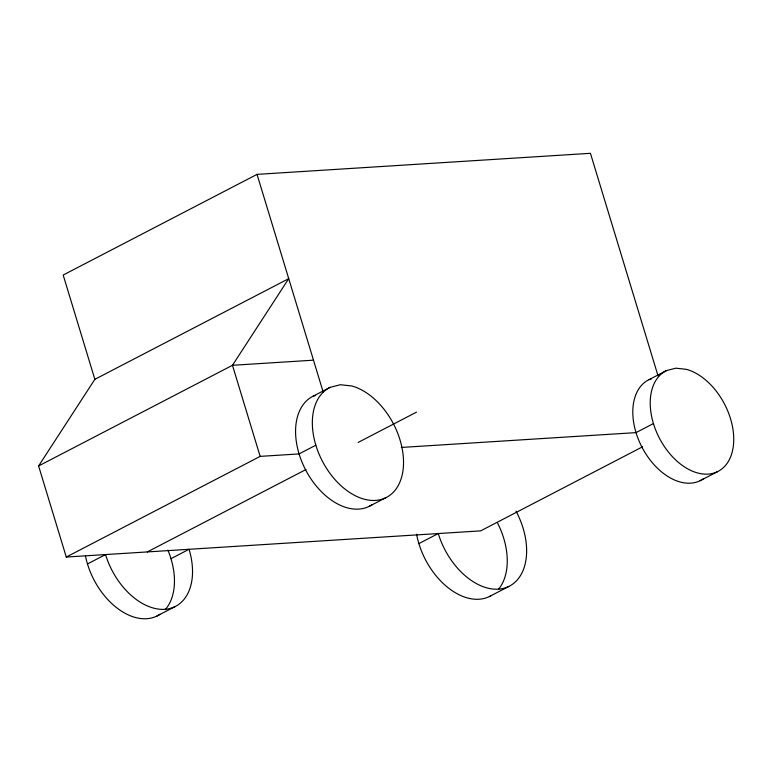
<?xml version="1.0" encoding="UTF-8"?>
<svg xmlns="http://www.w3.org/2000/svg" width="772" height="772" viewBox="0 0 772 772"><rect width="100%" height="100%" fill="white"/><g stroke="black" fill="none" stroke-linecap="round" stroke-linejoin="round"><path stroke-width="1.16" d="M38.6 465.97L94.859 379.332L288.728 278.663L232.469 365.291L38.6 465.97L66.276 557.046L480.686 530.866L642.593 446.785M658.111 376.07L590.435 153.31L257.037 174.375L63.179 275.044L94.859 379.332M372.065 504.695A61.818 40.134 62.6 0 1 306.31 471.181A61.818 40.134 62.6 0 1 313.297 396.075L330.059 387.38L340.356 384.717L351.839 386A61.818 40.134 62.6 0 1 402.482 473.545A61.818 40.134 62.6 0 1 333.523 477.907A61.818 40.134 62.6 0 1 330.059 387.38M66.276 557.046L260.145 456.377L299.073 453.917L315.835 445.212M87.468 563.956L105.542 554.566A61.335 39.816 62.6 0 0 164.735 609.311A61.335 39.816 62.6 0 0 189.053 549.288L170.979 558.677M147.298 551.932L306.011 469.511M358.14 442.443L416.494 412.142M156.87 616.056L174.945 606.667M369.035 506.432L385.788 497.728M703.746 478.515A56.617 36.757 62.6 0 1 643.028 449.159A56.617 36.757 62.6 0 1 649.03 379.65L666.448 370.608L675.876 368.176L686.404 369.344A56.617 36.757 62.6 0 1 732.773 449.536A56.617 36.757 62.6 0 1 669.623 453.521A56.617 36.757 62.6 0 1 666.448 370.608M418.878 543.613L438.264 533.539A62.31 40.443 62.6 0 0 504.512 588.1A62.31 40.443 62.6 0 0 516.005 511.132M653.421 423.577L636.003 432.619L401.305 447.451M700.079 480.724L717.487 471.682M489.39 596.544L508.767 586.469M313.297 396.075L315.584 395.486M649.03 379.65L651.124 379.11M313.49 360.177L232.469 365.291L260.145 456.377M257.037 174.375L323.246 392.272M491.446 595.424A62.31 40.443 62.6 0 1 416.59 534.214M497.689 523.252A62.31 40.443 62.6 0 1 498.558 589.239M159.881 614.338A61.335 39.816 62.6 0 1 85.431 555.859M167.91 550.147A61.335 39.816 62.6 0 1 165.198 609.687"/></g></svg>
